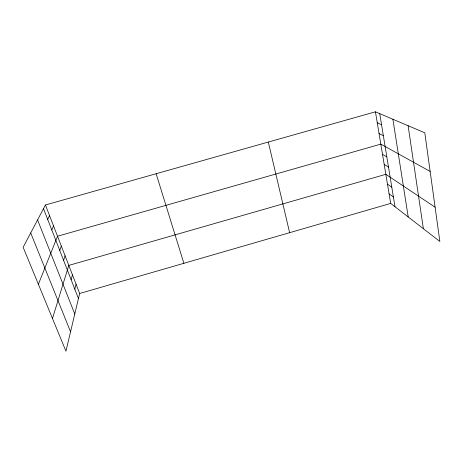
<?xml version="1.0" encoding="UTF-8"?>
<svg xmlns="http://www.w3.org/2000/svg" width="463" height="463" viewBox="0 0 463 463"><rect width="100%" height="100%" fill="white"/><g stroke="black" fill="none" stroke-linecap="round" stroke-linejoin="round"><path stroke-width="0.69" d="M45.438 204.982L79.648 293.484L65.943 351.185L23.15 247.277L45.438 204.982L375.429 111.814L424.797 132.817L439.85 241.437L390.685 203.413L375.429 111.814M74.798 289.161L76.077 284.236M71.111 279.658L72.46 274.877M52.475 318.492L68.796 265.403L385.835 174.319L435.104 207.216M63.581 260.293L65.08 255.802M59.744 250.419L61.324 246.084M38.383 284.265L57.522 236.234L380.812 144.132L430.144 171.432M51.798 229.972L53.546 225.956M47.683 219.381L49.524 215.544M79.648 293.484L390.685 203.413M377.247 122.73L381.547 124.75M379.041 133.5L383.347 135.705M382.507 154.324L386.825 156.876M384.18 164.382L388.503 167.108M387.473 184.141L391.796 187.179M389.088 193.835L393.411 197.03M30.708 232.935L70.55 331.78M37.578 219.896L74.774 313.995M43.51 208.651L78.444 298.537M156.135 173.729L183.886 263.297M268.314 142.054L289.63 232.675M379.724 113.643L395.008 206.758M392.896 119.246L408.216 216.973M408.117 125.722L423.367 228.687"/></g></svg>
